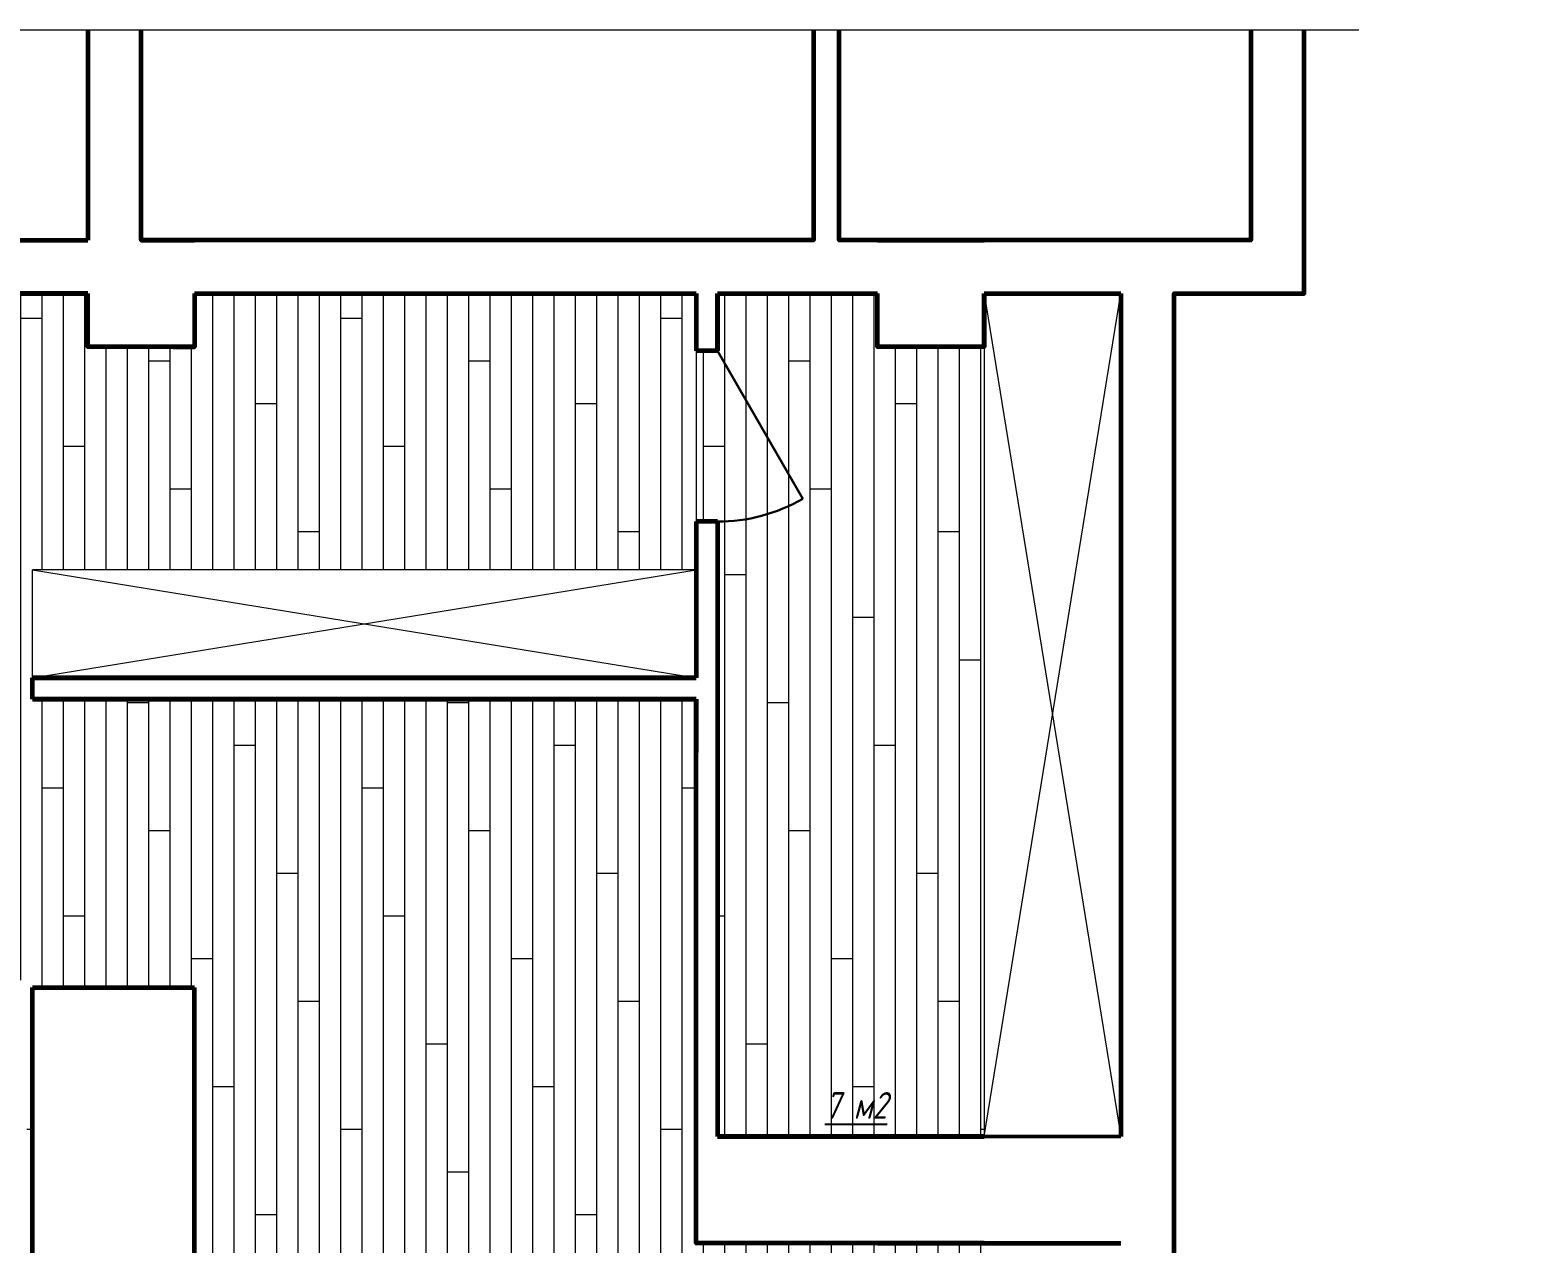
# Model space of a CAD drawing. Header units: millimetres. Extents: x 653176 to 972033, y 753746 to 925850.
# Drawn here: x 773202 to 780160, y 768268 to 773954 of the extents above; entities that cross this region are included whole.
import ezdxf

# ---------------------------------------------------------------- set-up
doc = ezdxf.new("R2010")
doc.units = ezdxf.units.MM
doc.header["$LTSCALE"] = 10
doc.layers.get('0').update_dxf_attribs({"color": 65, "lineweight": 25})
for name, color, linetype, lineweight in [('!обводка помещений', 10, 'Continuous', 20), ('wall', 95, 'Continuous', 60), ('Y-DOOR', 3, 'Continuous', 0), ('Текст', 132, 'Continuous', 25)]:
    doc.layers.add(name, color=color, linetype=linetype, lineweight=lineweight)
doc.styles.add('ГОСТ тип А', font='gost_a.shx', dxfattribs={"oblique": 15, "height": 125})
pattern_1 = [(90, (-40, 2e-15), (-100, 6e-15), []), (180, (-40, 2e-15), (-400, -400), [100, -1400]), (180, (-240, 600), (-400, -400), [100, -1400])]

msp = doc.modelspace()

# ---------------------------------------------------------------- hatches: boundary and pattern name
at = {"layer": 'Y-DOOR', "lineweight": 5}
h = msp.add_hatch(dxfattribs=at)
h.set_pattern_fill('WOODS_BOARD', color=256, scale=100, angle=90, pattern_type=2)
h.set_pattern_definition(pattern_1)
h.paths.add_polyline_path([(776325.4, 771648.7), (776325.4, 772448.7), (776325.4, 772717.6), (773975.4, 772717.6), (773975.4, 772467.6), (773875.4, 772467.6), (773475.4, 772467.6), (773475.4, 772717.6), (772775.4, 772717.6), (770725.4, 772717.6), (770725.4, 771954.2), (770725.4, 771154.2), (770725.4, 770817.6), (773215.4, 770817.6), (773215.4, 770917.6), (773215.4, 771423.7), (776325.4, 771423.7)])
h = msp.add_hatch(dxfattribs=at)
h.set_pattern_fill('WOODS_BOARD', color=256, scale=100, angle=90, pattern_type=2)
h.set_pattern_definition(pattern_1)
h.paths.add_polyline_path([(777675.4, 770817.6), (776425.3, 770817.6), (776425.4, 768767.6), (777175.4, 768767.6), (777675.4, 768767.6)])
h.paths.add_polyline_path([(777675.4, 772467.6), (777175.4, 772467.6), (777175.4, 772717.6), (776425.4, 772717.6), (776425.4, 772448.7), (776825.3, 771756, -0.131652), (776425.3, 771648.8), (776425.3, 771648.7), (776425.3, 770817.6), (777675.4, 770817.6)])
h.paths.add_polyline_path([(776425.4, 772448.7), (776325.4, 772448.7), (776325.4, 771648.7), (776425.3, 771648.8, 0.131652), (776825.3, 771756)])
h = msp.add_hatch(dxfattribs=at)
h.set_pattern_fill('WOODS_BOARD', color=256, scale=100, angle=90, pattern_type=2)
h.set_pattern_definition(pattern_1)
h.paths.add_polyline_path([(776325.4, 770817.6), (768075.7, 770817.6), (768075.4, 762517.6), (768415.4, 762517.6), (768415.4, 762187.6), (772595.4, 762187.6), (772595.4, 762517.6), (773475.4, 762517.6), (773475.4, 762767.6), (773975.4, 762767.6), (773975.4, 762517.6), (777175.4, 762517.6), (777175.4, 762767.6), (777675.4, 762767.6), (777675.4, 768267.6), (776325.4, 768267.6)])
h.paths.add_polyline_path([(770741.4, 769213, -0.058434), (770743.1, 769227.2), (770743.1, 769309), (770877.4, 769309), (770875.2, 769500.6), (773179.9, 769500.6), (773179.9, 769245.3, -0.098279), (773189.2, 769198.5), (773189.2, 768450.5, -0.140371), (773179.9, 768418.1), (773179.9, 768360.5, -0.140371), (773189.2, 768328.1), (773189.2, 767736.5), (773189.2, 767430.5, -0.140371), (773179.9, 767398.1), (773179.9, 767340.5, -0.140371), (773189.2, 767308.1), (773189.2, 766961.3), (773189.2, 766315.4, -0.098279), (773179.9, 766268.6), (773179.9, 766064.6), (772960.1, 766064.6, -0.218972), (772913.6, 766043.2), (772087.5, 766043.2, -0.218972), (772041.1, 766064.6), (771966.6, 766064.6), (771966.6, 766336, -0.054621), (771965.1, 766349.3), (771965.1, 766961.3), (771965.1, 767308.1, -0.054621), (771966.6, 767321.3), (771966.6, 767417.2, -0.054621), (771965.1, 767430.5), (771965.1, 767736.5), (771965.1, 768328.1, -0.054621), (771966.6, 768341.4), (771966.6, 768398.1), (771916.3, 768398.1, -0.13642), (771884.7, 768389.3), (771065.3, 768389.3, -0.13642), (771033.7, 768398.1), (770743.1, 768398.1), (770743.1, 768494.6, -0.058434), (770741.4, 768508.7)], flags=16)
h.paths.add_polyline_path([(771436.4, 767164.2, -1), (770029.2, 767164.2, -1)], flags=16)
h.paths.add_polyline_path([(771948.9, 769409.5, -0.414214), (772010.1, 769470.7), (772913.6, 769470.7, -0.414214), (772974.8, 769409.5), (772974.8, 769332.3, -0.015524), (772974.5, 769320.9, -0.182824), (772921, 769202.5), (772908.5, 769190, 0.198912), (772822, 769225.9), (772003.6, 769225.9, -0.414214), (771948.9, 769292.9)], flags=0)
h.paths.add_polyline_path([(771948.9, 769292.9, -0.05068), (771948.9, 769280.6)], flags=0)
h.paths.add_polyline_path([(773215.4, 769465.7), (773975.4, 769465.7), (773975.4, 766397.6), (773215.4, 766397.6)], flags=16)
h.paths.add_polyline_path([(770200.5, 764788.5), (772998.3, 764788.5), (772998.3, 762838.5), (770200.5, 762838.5)], flags=16)

# ---------------------------------------------------------------- linework, layer by layer
at = {"layer": '!обводка помещений', "color": 7, "lineweight": 20}
for p, q in [((755774.7, 773953.7), (779432, 773953.7)), ((777675.4, 772717.6), (777675.4, 768767.6)), ((777675.4, 772717.6), (778315.4, 768767.6)), ((777675.4, 768767.6), (778315.4, 772717.6)), ((777809.2, 772717.6), (778315.4, 772717.6)), ((778315.4, 769607.6), (778315.4, 772717.6)), ((776425.4, 772448.7), (776425.4, 772467.6)), ((773215.4, 770917.6), (776325.4, 771423.7)), ((776325.4, 771423.7), (773215.4, 771423.7)), ((773215.4, 771423.7), (776325.4, 770917.6)), ((773215.4, 770917.6), (773215.4, 771423.7))]:
    msp.add_line(p, q, dxfattribs=at)
at = {"layer": '!обводка помещений', "color": 7, "lineweight": 50}
for p, q in [((773475.4, 772967.6), (772775.4, 772967.6)), ((773475.4, 772717.6), (773475.4, 772467.6)), ((776425.4, 772717.6), (777175.4, 772717.6)), ((777175.4, 772717.6), (777175.4, 772467.6)), ((778315.4, 772717.6), (778315.4, 768767.6)), ((773475.4, 772467.6), (773875.4, 772467.6)), ((777175.4, 772467.6), (777675.4, 772467.6))]:
    msp.add_line(p, q, dxfattribs=at)
at = {"layer": '!обводка помещений', "color": 7}
msp.add_line((778565.4, 761947.6), (778565.4, 772717.6), dxfattribs=at)
at = {"layer": '!обводка помещений', "color": 7, "lineweight": 30}
msp.add_line((776425.3, 772448.8), (776825.3, 771756), dxfattribs=at)
msp.add_arc((776425.3, 772448.8), 800, 270, 300, dxfattribs=at)
at = {"lineweight": 50}
msp.add_line((777675.4, 768767.6), (778315.4, 768767.6), dxfattribs=at)
at = {"layer": 'wall'}
for p, q in [((773475.4, 773953.7), (773475.4, 772967.6)), ((772775.4, 772717.6), (773475.4, 772717.6)), ((773975.4, 772717.6), (776325.4, 772717.6)), ((776325.4, 772717.6), (776325.4, 772448.7)), ((776325.4, 772717.6), (776325.4, 772448.7)), ((776425.4, 772448.7), (776425.4, 772717.6)), ((776425.4, 772717.6), (776425.4, 772448.7)), ((777675.4, 772467.6), (777675.4, 772717.6)), ((777675.4, 772717.6), (778315.4, 772717.6)), ((777675.4, 772717.6), (778315.4, 772717.6)), ((778315.4, 772717.6), (778315.4, 768767.6)), ((773875.4, 772467.6), (773975.4, 772467.6)), ((776425.4, 772448.7), (776325.4, 772448.7)), ((776425.3, 771648.7), (776325.4, 771648.7)), ((776325.4, 771648.7), (776325.4, 770917.6)), ((776325.4, 771648.7), (776325.4, 770917.6)), ((776425.3, 771648.7), (776425.4, 768767.6)), ((776325.4, 770917.6), (773215.4, 770917.6)), ((773215.4, 770817.6), (773215.4, 770917.6)), ((773215.4, 770917.6), (776325.4, 770917.6)), ((776325.4, 770817.6), (773215.4, 770817.6)), ((773215.4, 770817.6), (776325.4, 770817.6)), ((776325.4, 770817.6), (776325.4, 770567.6)), ((773215.4, 766397.6), (773215.4, 769465.7)), ((773215.4, 769465.7), (773975.4, 769465.7)), ((773975.4, 766397.6), (773975.4, 769465.7)), ((777675.4, 768767.6), (776425.4, 768767.6)), ((776425.4, 768767.6), (777175.4, 768767.6)), ((777175.4, 768267.6), (778315.4, 768267.6)), ((777675.4, 768267.6), (778315.4, 768267.6))]:
    msp.add_line(p, q, dxfattribs=at)
for points in [[(776875.4, 773953.7), (776875.4, 772967.6), (773725.4, 772967.6), (773725.4, 773953.7)], [(778925.4, 773953.7), (778925.4, 772967.6), (776995.4, 772967.6), (776995.4, 773953.7)], [(780159.9, 767567.6), (778565.4, 767567.6), (778565.4, 772717.6), (779175.4, 772717.6), (779175.4, 773953.7)], [(773475.4, 772717.6), (772775.4, 772717.6), (772775.4, 772967.6), (773475.4, 772967.6)], [(773725.4, 772967.6), (773975.4, 772967.6)], [(776875.4, 772967.6), (773975.4, 772967.6)], [(777175.4, 772967.6), (777175.4, 772967.6), (776995.4, 772967.6)], [(777175.4, 772967.6), (777175.4, 772967.6), (777675.4, 772967.6)], [(773975.4, 772717.6), (773975.4, 772467.6), (773475.4, 772467.6), (773475.4, 772717.6)], [(773975.4, 772717.6), (776325.4, 772717.6)], [(776425.4, 772717.6), (777175.4, 772717.6)], [(777675.4, 772717.6), (777675.4, 772467.6), (777175.4, 772467.6), (777175.4, 772717.6)], [(777675.4, 768267.6), (776325.4, 768267.6), (776325.4, 770817.6)], [(777175.4, 768767.6), (777175.4, 768767.6), (777675.4, 768767.6)]]:
    msp.add_lwpolyline(points, dxfattribs=at)
at = {"layer": 'Y-DOOR', "lineweight": 5}
msp.add_line((776325.4, 772448.7), (776325.4, 771648.7), dxfattribs=at)

# ---------------------------------------------------------------- texts
at = {"layer": 'Текст', "ltscale": 150, "insert": (776928, 768913.6), "char_height": 125, "attachment_point": 4, "style": 'ГОСТ тип А'}
msp.add_mtext('{\\L7 м2}', dxfattribs=at)

doc.saveas('drawing.dxf')
